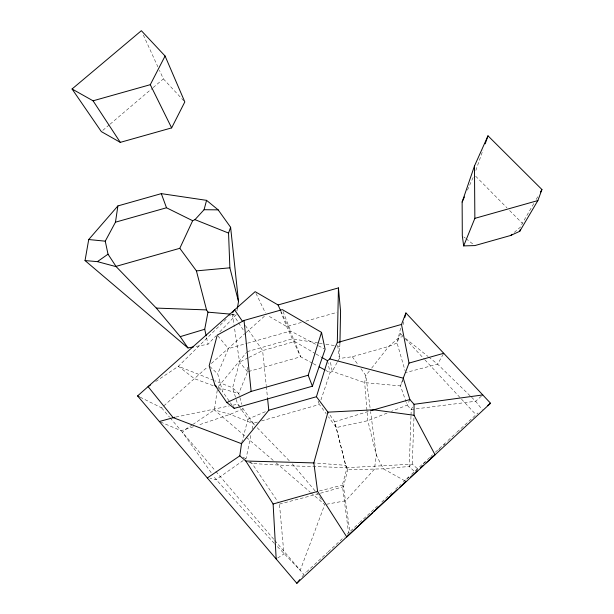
<?xml version="1.0" encoding="UTF-8"?>
<svg xmlns="http://www.w3.org/2000/svg" width="614" height="614" viewBox="0 0 614 614"><rect width="100%" height="100%" fill="white"/><g stroke="black" fill="none" stroke-linecap="round" stroke-linejoin="round"><path stroke-width="0.46" stroke-dasharray="3.07 2.3" d="M337.57 361.684L339.35 358.469L339.949 342.643M410.981 416.139L409.277 466.456L414.726 471.89L417.535 469.296M411.012 415.187L411.203 409.492L413.659 405.048M413.943 418.088L412.27 464.161L409.277 466.456L383.343 468.82L347.708 469.802L345.628 465.32L334.707 421.787L327.953 412.163M217.241 390.205L214.393 409.906L193.264 424.19M236.935 310.899L237.403 308.09M250.796 435.549L246.122 458.481L216.097 479.572L209.95 478.452M252.101 429.125L253.26 423.253L243.121 408.817L240.381 406.514M400.604 328.152L397.058 342.98L405.102 370.81M337.669 345.383L339.35 358.469L352.282 356.726L388.731 346.426L397.058 342.98L401.418 331.146M402.999 324.775L403.897 321.137M241.739 442.771L247.979 419.116L239.276 406.568M320.938 399.952L330.079 372.759L327.531 360.733M475.85 170.4L483.011 150.008M402.945 379.038L400.512 385.922L405.954 401.656M533.796 203.541L522.299 223.312L521.109 226.535L514.171 232.483M402.554 380.596L400.512 385.922L364.662 382.599L332.228 371.332L330.079 372.759L325.873 370.472M247.496 367.203L247.572 371.785L238.731 393.543L241.832 404.327M232.153 405.317L222.583 391.571L217.694 373.834L228.4 348.606L246.705 343.433M467.454 190.125L473.532 176.533M409.891 399.545L407.159 405.156L391.417 411.365M337.124 362.49L332.228 371.332L330.163 360.694M443.293 354.063L437.621 364.171L405.616 372.606M536.191 199.427L538.11 196.127M369.359 371.04L365.837 375.522L364.662 382.599L367.801 420.674L376.313 455.204L383.343 468.82L404.703 480.716L409.001 476.932M371.708 368.062L388.731 346.426L399.453 337.216L402.577 336.779M302.057 576.684L305.887 572.532M218.254 386.659L246.621 352.359M196.15 346.434L207.977 344.231L215.882 335.973M219.835 331.852L236.313 314.644M226.144 319.234L178.39 366.289L155.066 381.939M229.552 315.872L231.601 313.854M306.586 571.887L327.531 552.423M328.229 551.779L344.277 536.859M347.071 534.264L349.865 531.67L343.495 486.664L347.708 469.802L347.079 467.676L345.628 465.32L313.823 462.918M350.556 531.026L358.891 523.281M359.581 522.637L379.022 504.578M381.793 501.999L392.208 492.321M395.677 489.097L400.535 484.584M403.314 482.005L408.886 476.825M411.679 474.231L432.617 454.774M435.403 452.18L447.268 441.159M447.967 440.507L456.34 432.732M457.039 432.079L477.984 412.946M423.161 464.107L425.272 462.165M430.191 457.63L431.596 456.332M438.626 449.855L440.031 448.558M443.546 445.319L444.95 444.022M140.161 397.204L161.605 407.857L207.831 366.658M211.369 363.503L245.385 333.187M246.076 332.573L266.215 314.621M481.353 396.199L475.666 401.241L411.203 409.492L407.159 405.156L406.253 402.531M102.799 130.368L109.369 124.788M110.098 124.166L152.425 88.201M153.162 87.579L163.378 78.899L159.448 70.295M192.481 424.719L185.436 429.478L182.442 432.271L212.789 474.921M277.735 557.988L283.944 553.943L279.47 504.109L277.889 501.768M248.11 357.847L239.567 362.106L232.614 387.81L237.641 404.219L238.731 405.785M248.962 357.417L262.623 350.594L294.705 341.53L315.22 353.534M265.317 411.725L247.979 419.116L253.26 423.253L257.857 421.948M243.121 408.817L230.135 414.343L197.954 425.241M387.043 413.084L367.801 420.674L336.334 427.574L328.436 416.799M193.479 426.753L181.099 430.706L160.2 421.879M368.193 411.48L334.707 421.787L346.334 467.592L294.283 465.949L252.108 463.509L248.179 461.958M247.227 351.63L292.295 338.859L318.413 343.019M261.526 420.905L319.41 404.48L326.18 413.721M320.485 493.219L343.495 486.664L342.336 485.175L347.079 467.676L412.27 464.161L417.842 469.012M301.32 322.45L286.707 326.571L267.857 315.581M305.879 321.16L336.925 312.388M247.619 343.172L290.637 331.015L317.538 345.283M248.493 371.524L300.614 356.788L312.403 363.173M279.47 504.109L317.722 494.009L321.728 500.049M319.433 490.947L342.336 485.175L348.591 533.013M175.926 417.029L229.229 405.961M232.967 405.186L237.641 404.219L239.698 405.946M326.548 504.247L345.598 500.771L374.41 469.257L376.313 455.204L370.58 411.572M231.585 314.23L235.369 314.56M319.341 343.165L322.143 343.617M325.873 344.208L334.269 345.544M337.999 346.142L339.872 346.442M217.648 387.388L238.731 393.543L232.614 387.81L214.831 380.757M213.173 385.707L194.362 378.654L178.39 366.289L213.948 380.404M242.967 457.161L247.45 459.602M318.382 345.728L324.269 348.852M313.247 363.634L317.453 365.913M316.041 354.017L320.968 356.895M463.777 236.927L465.259 238.078M465.995 238.654L473.379 244.433M405.593 338.467L427.935 356.396M428.679 356.995L437.621 364.171L470.915 396.613M218.4 388.056L222.583 391.571M250.113 461.835L252.108 463.509L277.367 500.993M273.192 460.354L214.393 409.906L230.135 414.343L253.221 423.622L254.549 424.988M276.093 462.849L310.216 492.121M310.945 492.743L324.737 504.578L300.238 570.314L274.903 544.027M209.811 366.451L217.694 373.834M471.59 397.273L475.666 401.241L482.205 409.684M475.627 176.18L506.964 207.831M509.635 210.525L522.299 223.312M257.197 427.72L289.647 461.168M292.295 463.9L317.722 494.009M163.378 78.899L184.169 101.233M400.742 333.87L403.352 336.672M405.317 338.782L424.266 359.129M424.919 359.835L460.853 398.432M461.505 399.131L475.881 414.573M274.251 543.321L216.097 479.572L213.334 475.696M161.605 407.857L169.525 417.136M170.132 417.85L215.299 470.777M215.921 471.506L274.197 539.798M274.819 540.52L303.8 574.481M217.824 335.827L228.4 348.606M247.572 371.785L239.567 362.106L234.387 327.293M352.282 356.726L357.709 364.24M360.963 368.753L365.837 375.522L370.449 410.62M245.385 325.535L262.623 350.594L266.246 385.63M232.806 313.984L238.048 321.982M238.57 322.787L243.812 330.785M255.969 293.354L265.394 312.917M280.844 311.052L294.705 341.53L300.614 356.788L286.707 326.571L280.836 311.874M143.331 35.006L157.875 66.849M283.039 311.421L290.637 331.015M318.09 401.034L319.41 404.48M206.55 337.685L207.977 344.231M232.422 314.122L234.241 326.356M266.346 386.574L267.512 397.933"/><path stroke-width="0.92" d="M426.108 462.833L435.065 454.805L414.043 415.264L414.066 404.311L409.891 399.545L403.252 378.17L409.008 363.104L401.495 324.438L405.923 312.956L490.548 403.237L296.838 583.3L137.59 395.93L255.148 291.658L278.065 304.958L280.444 310.185M372.537 512.698L346.749 536.905L317.607 491.407L313.823 462.918L327.953 412.163L316.433 396.728L327.531 360.733L329.818 358.921L337.309 342.581L338.444 287.905L278.065 304.958M339.949 342.643L340.578 311.352L338.444 287.905M193.425 346.941L187.968 347.954L180.232 336.649L156.309 308.09L116.207 266.676L108.018 254.188L105.263 241.172L115.47 222.184L117.903 205.92L161.305 193.633L206.573 200.348L218.162 209.858L230.618 227.287L238.501 301.535L237.403 308.09M207.317 477.968L239.813 455.834L241.502 443.684L268.786 410.244L316.433 396.728M187.968 347.954L85.031 260.574L88.723 239.537L117.903 205.92M206.143 335.812L204.723 329.265L207.969 312.158L206.542 309.901L196.411 270.874L179.81 248.309L192.658 220.71L194.983 219.635L204.071 209.719L206.573 200.348M404.803 317.499L405.923 312.956M519.766 231.286L537.872 200.563L541.939 189.542L487.992 135.824L474.469 166.01L462.135 202.021L462.304 235.768L463.67 245.899L474.852 245.585L510.71 235.461L519.766 231.286L520.219 229.705M312.396 386.214L308.182 375.254L321.521 332.381L282.348 309.633L244.034 320.462L217.241 335.121L209.159 365.829L214.915 385.124L226.85 402.554L234.279 408.371L312.396 386.214L325.113 349.297L321.521 332.381M485.19 143.806L487.992 135.824M238.501 301.535L229.874 267.827L228.554 233.074L230.618 227.287M463.67 245.899L474.86 218.354L474.469 166.01M462.135 202.021L464.414 196.925M171.636 127.889L184.814 101.932L165.082 56.012L141.358 30.7L72.061 88.992L101.341 131.611L120.29 142.364L171.636 127.889L150.284 84.686L165.082 56.012M540.504 192.013L541.939 189.542M232.744 312.518L234.609 309.87L242.691 321.621M296.838 583.3L299.732 579.624M373.926 511.393L396.928 489.849M399.714 487.24L405.992 481.368M410.175 477.454L417.144 470.923M420.598 467.768L423.353 465.297M510.71 235.461L512.091 234.272M487.516 405.578L490.548 403.237M85.031 260.574L97.403 261.633L108.018 254.188M150.407 385.062L148.074 386.628L173.117 417.612L241.502 443.684M226.85 402.554L251.126 391.433L308.182 375.254M370.91 410.643L409.891 399.545M180.232 336.649L204.723 329.265M72.061 88.992L93.067 100.811L150.284 84.686M115.47 222.184L166.501 207.77L192.658 220.71M116.238 266.315L179.81 248.309M474.86 218.354L537.872 200.563M337.309 342.581L401.495 324.438M159.333 421.511L174.99 417.221M409.008 363.104L443.73 353.288M239.813 455.834L245.823 461.022L273.115 504.002L317.607 491.407M414.066 404.311L482.773 394.94M196.411 270.874L229.874 267.827M327.953 412.163L373.627 409.807L414.043 415.264M204.071 209.719L218.162 209.858M245.823 461.022L313.823 462.918M156.309 308.09L206.542 309.901M207.969 312.158L229.697 314.061M88.723 239.537L105.263 241.172M329.818 358.921L403.252 378.17M97.403 261.633L116.207 266.676M194.983 219.635L228.554 233.074M137.59 395.93L139.309 396.782M319.134 366.827L325.029 370.019M321.79 357.379L327.531 360.733M214.915 385.124L216.312 386.298M233.213 406.844L234.279 408.371M93.067 100.811L120.29 142.364M161.305 193.633L166.501 207.77M267.612 398.885L268.786 410.244M244.034 320.462L251.126 391.433M273.115 504.002L276.185 559.001"/></g></svg>
